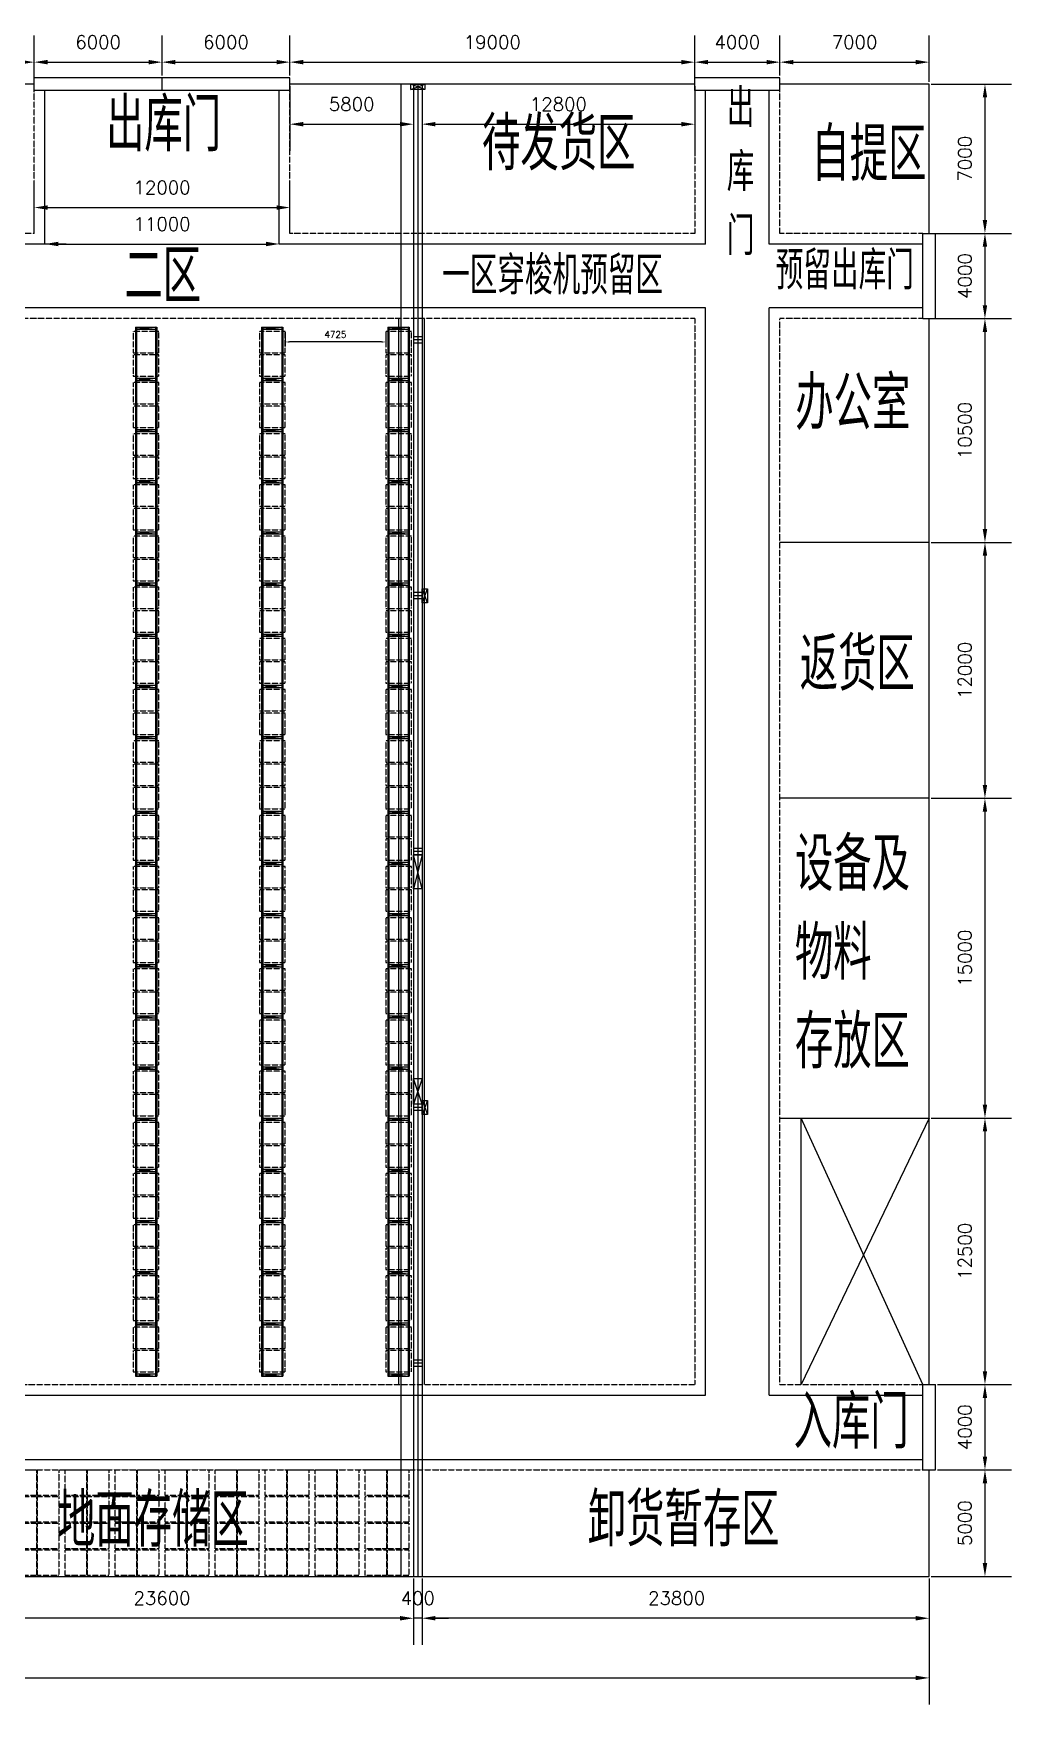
# Model space of a CAD drawing. Header units: millimetres. Extents: x 6622 to 532820, y 3370 to 359312.
# Drawn here: x 111822 to 157730, y 88980 to 167368 of the extents above; entities that cross this region are included whole.
import ezdxf

# ---------------------------------------------------------------- set-up
doc = ezdxf.new("R2010")
doc.units = ezdxf.units.MM
doc.linetypes.add('ACAD_ISO03W100', pattern=[30, 12, -18])
doc.styles.get("Standard").update_dxf_attribs({"font": 'txt', "bigfont": 'gbcbig.shx'})
doc.dimstyles.new('ISO-25', dxfattribs={"dimtxt": 625, "dimasz": 625, "dimexe": 1250, "dimexo": 100, "dimgap": 625, "dimtad": 1, "dimtxsty": 'Standard', "dimcen": 2.5, "dimadec": 0, "dimazin": 0, "dimtfac": 1, "dimtmove": 0, "dimatfit": 3, "dimfxl": 1, "dimarcsym": 0})
doc.dimstyles.new('副本 ISO-25', dxfattribs={"dimtxt": 300, "dimasz": 200, "dimexe": 200, "dimexo": 25, "dimgap": 200, "dimtad": 1, "dimtxsty": 'Standard', "dimcen": 2.5, "dimadec": 0, "dimazin": 0, "dimtfac": 1, "dimtmove": 0, "dimatfit": 3, "dimfxl": 1, "dimarcsym": 0})

# ---------------------------------------------------------------- blocks, each defined once
blk = doc.blocks.new('*D116')
at = {"color": 0, "lineweight": -2, "transparency": 16777216}
for p, q in [((112360, 157590), (112360, 158740)), ((123360, 157590), (123360, 158740)), ((112985, 157490), (122735, 157490))]:
    blk.add_line(p, q, dxfattribs=at)
at = {"color": 0, "transparency": 16777216}
for points in [[(112985, 157594), (112985, 157386), (112360, 157490)], [(122735, 157594), (122735, 157386), (123360, 157490)]]:
    blk.add_solid(points, dxfattribs=at)
at = {"layer": 'Defpoints', "color": 0, "transparency": 16777216}
for p in [(112360, 157490), (123360, 157490), (123360, 157490)]:
    blk.add_point(p, dxfattribs=at)
at = {"color": 0, "transparency": 16777216, "insert": (117860, 158428), "char_height": 625, "attachment_point": 5}
blk.add_mtext('11000', dxfattribs=at)
blk = doc.blocks.new('*D117')
at = {"color": 0, "lineweight": -2, "transparency": 16777216}
for p, q in [((111860, 158090), (111860, 160450)), ((123860, 158090), (123860, 160450)), ((112485, 159200), (123235, 159200))]:
    blk.add_line(p, q, dxfattribs=at)
at = {"color": 0, "transparency": 16777216}
for points in [[(112485, 159304), (112485, 159096), (111860, 159200)], [(123235, 159304), (123235, 159096), (123860, 159200)]]:
    blk.add_solid(points, dxfattribs=at)
at = {"layer": 'Defpoints', "color": 0, "transparency": 16777216}
for p in [(123860, 159200), (111860, 157990), (123860, 157990)]:
    blk.add_point(p, dxfattribs=at)
at = {"color": 0, "transparency": 16777216, "insert": (117860, 160138), "char_height": 625, "attachment_point": 5}
blk.add_mtext('12000', dxfattribs=at)
blk = doc.blocks.new('*D126')
at = {"color": 0, "lineweight": -2, "transparency": 16777216}
for p, q in [((106060, 165090), (106060, 167270)), ((111860, 165090), (111860, 167270)), ((106685, 166020), (111235, 166020))]:
    blk.add_line(p, q, dxfattribs=at)
at = {"color": 0, "transparency": 16777216}
for points in [[(106685, 166124), (106685, 165916), (106060, 166020)], [(111235, 166124), (111235, 165916), (111860, 166020)]]:
    blk.add_solid(points, dxfattribs=at)
at = {"layer": 'Defpoints', "color": 0, "transparency": 16777216}
for p in [(111860, 166020), (106060, 164990), (111860, 164990)]:
    blk.add_point(p, dxfattribs=at)
at = {"color": 0, "transparency": 16777216, "insert": (108960, 166958), "char_height": 625, "attachment_point": 5}
blk.add_mtext('5800', dxfattribs=at)
blk = doc.blocks.new('*D127')
at = {"color": 0, "lineweight": -2, "transparency": 16777216}
for p, q in [((111860, 165390), (111860, 167270)), ((117860, 165390), (117860, 167270)), ((112485, 166020), (117235, 166020))]:
    blk.add_line(p, q, dxfattribs=at)
at = {"color": 0, "transparency": 16777216}
for points in [[(112485, 166124), (112485, 165916), (111860, 166020)], [(117235, 166124), (117235, 165916), (117860, 166020)]]:
    blk.add_solid(points, dxfattribs=at)
at = {"layer": 'Defpoints', "color": 0, "transparency": 16777216}
for p in [(117860, 166020), (111860, 165290), (117860, 165290)]:
    blk.add_point(p, dxfattribs=at)
at = {"color": 0, "transparency": 16777216, "insert": (114860, 166958), "char_height": 625, "attachment_point": 5}
blk.add_mtext('6000', dxfattribs=at)
blk = doc.blocks.new('*D128')
at = {"color": 0, "lineweight": -2, "transparency": 16777216}
for p, q in [((117860, 165390), (117860, 167270)), ((123860, 165390), (123860, 167270)), ((118485, 166020), (123235, 166020))]:
    blk.add_line(p, q, dxfattribs=at)
at = {"color": 0, "transparency": 16777216}
for points in [[(118485, 166124), (118485, 165916), (117860, 166020)], [(123235, 166124), (123235, 165916), (123860, 166020)]]:
    blk.add_solid(points, dxfattribs=at)
at = {"layer": 'Defpoints', "color": 0, "transparency": 16777216}
for p in [(123860, 166020), (117860, 165290), (123860, 165290)]:
    blk.add_point(p, dxfattribs=at)
at = {"color": 0, "transparency": 16777216, "insert": (120860, 166958), "char_height": 625, "attachment_point": 5}
blk.add_mtext('6000', dxfattribs=at)
blk = doc.blocks.new('*D129')
at = {"color": 0, "lineweight": -2, "transparency": 16777216}
for p, q in [((123860, 165390), (123860, 167270)), ((142860, 165090), (142860, 167270)), ((124485, 166020), (142235, 166020))]:
    blk.add_line(p, q, dxfattribs=at)
at = {"color": 0, "transparency": 16777216}
for points in [[(124485, 166124), (124485, 165916), (123860, 166020)], [(142235, 166124), (142235, 165916), (142860, 166020)]]:
    blk.add_solid(points, dxfattribs=at)
at = {"layer": 'Defpoints', "color": 0, "transparency": 16777216}
for p in [(142860, 166020), (123860, 165290), (142860, 164990)]:
    blk.add_point(p, dxfattribs=at)
at = {"color": 0, "transparency": 16777216, "insert": (133360, 166958), "char_height": 625, "attachment_point": 5}
blk.add_mtext('19000', dxfattribs=at)
blk = doc.blocks.new('*D130')
at = {"color": 0, "lineweight": -2, "transparency": 16777216}
for p, q in [((123860, 164890), (123860, 161860)), ((129660, 164890), (129660, 161860)), ((124485, 163110), (129035, 163110))]:
    blk.add_line(p, q, dxfattribs=at)
at = {"color": 0, "transparency": 16777216}
for points in [[(124485, 163214), (124485, 163006), (123860, 163110)], [(129035, 163214), (129035, 163006), (129660, 163110)]]:
    blk.add_solid(points, dxfattribs=at)
at = {"layer": 'Defpoints', "color": 0, "transparency": 16777216}
for p in [(123860, 164990), (129660, 164990), (129660, 163110)]:
    blk.add_point(p, dxfattribs=at)
at = {"color": 0, "transparency": 16777216, "insert": (126760, 164048), "char_height": 625, "attachment_point": 5}
blk.add_mtext('5800', dxfattribs=at)
blk = doc.blocks.new('*D131')
at = {"color": 0, "lineweight": -2, "transparency": 16777216}
for p, q in [((130060, 164890), (130060, 161860)), ((142860, 164890), (142860, 161860)), ((130685, 163110), (142235, 163110))]:
    blk.add_line(p, q, dxfattribs=at)
at = {"color": 0, "transparency": 16777216}
for points in [[(130685, 163214), (130685, 163006), (130060, 163110)], [(142235, 163214), (142235, 163006), (142860, 163110)]]:
    blk.add_solid(points, dxfattribs=at)
at = {"layer": 'Defpoints', "color": 0, "transparency": 16777216}
for p in [(130060, 164990), (142860, 164990), (142860, 163110)]:
    blk.add_point(p, dxfattribs=at)
at = {"color": 0, "transparency": 16777216, "insert": (136460, 164048), "char_height": 625, "attachment_point": 5}
blk.add_mtext('12800', dxfattribs=at)
blk = doc.blocks.new('*D132')
at = {"color": 0, "lineweight": -2, "transparency": 16777216}
for p, q in [((142860, 165390), (142860, 167270)), ((146860, 165390), (146860, 167270)), ((143485, 166020), (146235, 166020))]:
    blk.add_line(p, q, dxfattribs=at)
at = {"color": 0, "transparency": 16777216}
for points in [[(143485, 166124), (143485, 165916), (142860, 166020)], [(146235, 166124), (146235, 165916), (146860, 166020)]]:
    blk.add_solid(points, dxfattribs=at)
at = {"layer": 'Defpoints', "color": 0, "transparency": 16777216}
for p in [(146860, 166020), (142860, 165290), (146860, 165290)]:
    blk.add_point(p, dxfattribs=at)
at = {"color": 0, "transparency": 16777216, "insert": (144860, 166958), "char_height": 625, "attachment_point": 5}
blk.add_mtext('4000', dxfattribs=at)
blk = doc.blocks.new('*D133')
at = {"color": 0, "lineweight": -2, "transparency": 16777216}
for p, q in [((146860, 165390), (146860, 167270)), ((153860, 165090), (153860, 167270)), ((147485, 166020), (153235, 166020))]:
    blk.add_line(p, q, dxfattribs=at)
at = {"color": 0, "transparency": 16777216}
for points in [[(147485, 166124), (147485, 165916), (146860, 166020)], [(153235, 166124), (153235, 165916), (153860, 166020)]]:
    blk.add_solid(points, dxfattribs=at)
at = {"layer": 'Defpoints', "color": 0, "transparency": 16777216}
for p in [(153860, 166020), (146860, 165290), (153860, 164990)]:
    blk.add_point(p, dxfattribs=at)
at = {"color": 0, "transparency": 16777216, "insert": (150360, 166958), "char_height": 625, "attachment_point": 5}
blk.add_mtext('7000', dxfattribs=at)
blk = doc.blocks.new('*D134')
at = {"color": 0, "lineweight": -2, "transparency": 16777216}
for p, q in [((153960, 164990), (157730, 164990)), ((156480, 164365), (156480, 158615)), ((153960, 157990), (157730, 157990))]:
    blk.add_line(p, q, dxfattribs=at)
at = {"color": 0, "transparency": 16777216}
for points in [[(156376, 164365), (156584, 164365), (156480, 164990)], [(156376, 158615), (156584, 158615), (156480, 157990)]]:
    blk.add_solid(points, dxfattribs=at)
at = {"layer": 'Defpoints', "color": 0, "transparency": 16777216}
for p in [(153860, 164990), (153860, 157990), (156480, 157990)]:
    blk.add_point(p, dxfattribs=at)
at = {"color": 0, "transparency": 16777216, "insert": (155542, 161490), "char_height": 625, "attachment_point": 5, "rotation": 90}
blk.add_mtext('7000', dxfattribs=at)
blk = doc.blocks.new('*D135')
at = {"color": 0, "lineweight": -2, "transparency": 16777216}
for p, q in [((154260, 157990), (157730, 157990)), ((156480, 157365), (156480, 154615)), ((154260, 153990), (157730, 153990))]:
    blk.add_line(p, q, dxfattribs=at)
at = {"color": 0, "transparency": 16777216}
for points in [[(156376, 157365), (156584, 157365), (156480, 157990)], [(156376, 154615), (156584, 154615), (156480, 153990)]]:
    blk.add_solid(points, dxfattribs=at)
at = {"layer": 'Defpoints', "color": 0, "transparency": 16777216}
for p in [(154160, 157990), (154160, 153990), (156480, 153990)]:
    blk.add_point(p, dxfattribs=at)
at = {"color": 0, "transparency": 16777216, "insert": (155542, 155990), "char_height": 625, "attachment_point": 5, "rotation": 90}
blk.add_mtext('4000', dxfattribs=at)
blk = doc.blocks.new('*D136')
at = {"color": 0, "lineweight": -2, "transparency": 16777216}
for p, q in [((153960, 153990), (157730, 153990)), ((156480, 153365), (156480, 144115)), ((153960, 143490), (157730, 143490))]:
    blk.add_line(p, q, dxfattribs=at)
at = {"color": 0, "transparency": 16777216}
for points in [[(156376, 153365), (156584, 153365), (156480, 153990)], [(156376, 144115), (156584, 144115), (156480, 143490)]]:
    blk.add_solid(points, dxfattribs=at)
at = {"layer": 'Defpoints', "color": 0, "transparency": 16777216}
for p in [(153860, 153990), (153860, 143490), (156480, 143490)]:
    blk.add_point(p, dxfattribs=at)
at = {"color": 0, "transparency": 16777216, "insert": (155542, 148740), "char_height": 625, "attachment_point": 5, "rotation": 90}
blk.add_mtext('10500', dxfattribs=at)
blk = doc.blocks.new('*D137')
at = {"color": 0, "lineweight": -2, "transparency": 16777216}
for p, q in [((153960, 143490), (157730, 143490)), ((156480, 142865), (156480, 132115)), ((153960, 131490), (157730, 131490))]:
    blk.add_line(p, q, dxfattribs=at)
at = {"color": 0, "transparency": 16777216}
for points in [[(156376, 142865), (156584, 142865), (156480, 143490)], [(156376, 132115), (156584, 132115), (156480, 131490)]]:
    blk.add_solid(points, dxfattribs=at)
at = {"layer": 'Defpoints', "color": 0, "transparency": 16777216}
for p in [(153860, 143490), (153860, 131490), (156480, 131490)]:
    blk.add_point(p, dxfattribs=at)
at = {"color": 0, "transparency": 16777216, "insert": (155542, 137490), "char_height": 625, "attachment_point": 5, "rotation": 90}
blk.add_mtext('12000', dxfattribs=at)
blk = doc.blocks.new('*D138')
at = {"color": 0, "lineweight": -2, "transparency": 16777216}
for p, q in [((153960, 131490), (157730, 131490)), ((156480, 130865), (156480, 117115)), ((153960, 116490), (157730, 116490))]:
    blk.add_line(p, q, dxfattribs=at)
at = {"color": 0, "transparency": 16777216}
for points in [[(156376, 130865), (156584, 130865), (156480, 131490)], [(156376, 117115), (156584, 117115), (156480, 116490)]]:
    blk.add_solid(points, dxfattribs=at)
at = {"layer": 'Defpoints', "color": 0, "transparency": 16777216}
for p in [(153860, 131490), (153860, 116490), (156480, 116490)]:
    blk.add_point(p, dxfattribs=at)
at = {"color": 0, "transparency": 16777216, "insert": (155542, 123990), "char_height": 625, "attachment_point": 5, "rotation": 90}
blk.add_mtext('15000', dxfattribs=at)
blk = doc.blocks.new('*D139')
at = {"color": 0, "lineweight": -2, "transparency": 16777216}
for p, q in [((153960, 116490), (157730, 116490)), ((156480, 115865), (156480, 104615)), ((154260, 103990), (157730, 103990))]:
    blk.add_line(p, q, dxfattribs=at)
at = {"color": 0, "transparency": 16777216}
for points in [[(156376, 115865), (156584, 115865), (156480, 116490)], [(156376, 104615), (156584, 104615), (156480, 103990)]]:
    blk.add_solid(points, dxfattribs=at)
at = {"layer": 'Defpoints', "color": 0, "transparency": 16777216}
for p in [(153860, 116490), (154160, 103990), (156480, 103990)]:
    blk.add_point(p, dxfattribs=at)
at = {"color": 0, "transparency": 16777216, "insert": (155542, 110240), "char_height": 625, "attachment_point": 5, "rotation": 90}
blk.add_mtext('12500', dxfattribs=at)
blk = doc.blocks.new('*D140')
at = {"color": 0, "lineweight": -2, "transparency": 16777216}
for p, q in [((154260, 103990), (157730, 103990)), ((156480, 103365), (156480, 100615)), ((154260, 99990), (157730, 99990))]:
    blk.add_line(p, q, dxfattribs=at)
at = {"color": 0, "transparency": 16777216}
for points in [[(156376, 103365), (156584, 103365), (156480, 103990)], [(156376, 100615), (156584, 100615), (156480, 99990)]]:
    blk.add_solid(points, dxfattribs=at)
at = {"layer": 'Defpoints', "color": 0, "transparency": 16777216}
for p in [(154160, 103990), (154160, 99990), (156480, 99990)]:
    blk.add_point(p, dxfattribs=at)
at = {"color": 0, "transparency": 16777216, "insert": (155542, 101990), "char_height": 625, "attachment_point": 5, "rotation": 90}
blk.add_mtext('4000', dxfattribs=at)
blk = doc.blocks.new('*D141')
at = {"color": 0, "lineweight": -2, "transparency": 16777216}
for p, q in [((154260, 99990), (157730, 99990)), ((156480, 99365), (156480, 95615)), ((153960, 94990), (157730, 94990))]:
    blk.add_line(p, q, dxfattribs=at)
at = {"color": 0, "transparency": 16777216}
for points in [[(156376, 99365), (156584, 99365), (156480, 99990)], [(156376, 95615), (156584, 95615), (156480, 94990)]]:
    blk.add_solid(points, dxfattribs=at)
at = {"layer": 'Defpoints', "color": 0, "transparency": 16777216}
for p in [(154160, 99990), (153860, 94990), (156480, 94990)]:
    blk.add_point(p, dxfattribs=at)
at = {"color": 0, "transparency": 16777216, "insert": (155542, 97490), "char_height": 625, "attachment_point": 5, "rotation": 90}
blk.add_mtext('5000', dxfattribs=at)
blk = doc.blocks.new('*D142')
at = {"color": 0, "lineweight": -2, "transparency": 16777216}
for p, q in [((130060, 94890), (130060, 91780)), ((153860, 94890), (153860, 91780)), ((153235, 93030), (130685, 93030))]:
    blk.add_line(p, q, dxfattribs=at)
at = {"color": 0, "transparency": 16777216}
for points in [[(130685, 93134), (130685, 92926), (130060, 93030)], [(153235, 93134), (153235, 92926), (153860, 93030)]]:
    blk.add_solid(points, dxfattribs=at)
at = {"layer": 'Defpoints', "color": 0, "transparency": 16777216}
for p in [(130060, 94990), (153860, 94990), (130060, 93030)]:
    blk.add_point(p, dxfattribs=at)
at = {"color": 0, "transparency": 16777216, "insert": (142010, 93968), "char_height": 625, "attachment_point": 5}
blk.add_mtext('23800', dxfattribs=at)
blk = doc.blocks.new('*D104')
at = {"color": 0, "lineweight": -2, "transparency": 16777216}
for p, q in [((129660, 94890), (129660, 91780)), ((130060, 94890), (130060, 91780)), ((129035, 93030), (128410, 93030)), ((130060, 93030), (129660, 93030)), ((130685, 93030), (131310, 93030))]:
    blk.add_line(p, q, dxfattribs=at)
at = {"color": 0, "transparency": 16777216}
for points in [[(129035, 93134), (129035, 92926), (129660, 93030)], [(130685, 93134), (130685, 92926), (130060, 93030)]]:
    blk.add_solid(points, dxfattribs=at)
at = {"layer": 'Defpoints', "color": 0, "transparency": 16777216}
for p in [(129660, 94990), (130060, 94990), (129660, 93030)]:
    blk.add_point(p, dxfattribs=at)
at = {"color": 0, "transparency": 16777216, "insert": (129860, 93968), "char_height": 625, "attachment_point": 5}
blk.add_mtext('400', dxfattribs=at)
blk = doc.blocks.new('*D105')
at = {"color": 0, "lineweight": -2, "transparency": 16777216}
for p, q in [((106060, 94890), (106060, 91780)), ((129660, 94890), (129660, 91780)), ((129035, 93030), (106685, 93030))]:
    blk.add_line(p, q, dxfattribs=at)
at = {"color": 0, "transparency": 16777216}
for points in [[(106685, 93134), (106685, 92926), (106060, 93030)], [(129035, 93134), (129035, 92926), (129660, 93030)]]:
    blk.add_solid(points, dxfattribs=at)
at = {"layer": 'Defpoints', "color": 0, "transparency": 16777216}
for p in [(106060, 94990), (129660, 94990), (106060, 93030)]:
    blk.add_point(p, dxfattribs=at)
at = {"color": 0, "transparency": 16777216, "insert": (117860, 93968), "char_height": 625, "attachment_point": 5}
blk.add_mtext('23600', dxfattribs=at)
blk = doc.blocks.new('*D147')
at = {"color": 0, "lineweight": -2, "transparency": 16777216}
for p, q in [((9860, 94890), (9860, 88980)), ((153860, 94890), (153860, 88980)), ((10485, 90230), (153235, 90230))]:
    blk.add_line(p, q, dxfattribs=at)
at = {"color": 0, "transparency": 16777216}
for points in [[(10485, 90334), (10485, 90126), (9860, 90230)], [(153235, 90334), (153235, 90126), (153860, 90230)]]:
    blk.add_solid(points, dxfattribs=at)
at = {"layer": 'Defpoints', "color": 0, "transparency": 16777216}
for p in [(9860, 94990), (153860, 94990), (153860, 90230)]:
    blk.add_point(p, dxfattribs=at)
at = {"color": 0, "transparency": 16777216, "insert": (81860, 91168), "char_height": 625, "attachment_point": 5}
blk.add_mtext('144000', dxfattribs=at)
blk = doc.blocks.new('地面托盘')
at = {"color": 3, "linetype": 'ACAD_ISO03W100'}
for points in [[(62730, -1440), (62730, -240), (63730, -240), (63730, -1440)], [(63775, -1440), (63775, -240), (64775, -240), (64775, -1440)], [(65075, -1440), (65075, -240), (66075, -240), (66075, -1440)], [(66120, -1440), (66120, -240), (67120, -240), (67120, -1440)], [(67420, -1440), (67420, -240), (68420, -240), (68420, -1440)], [(68465, -1440), (68465, -240), (69465, -240), (69465, -1440)], [(69765, -1440), (69765, -240), (70765, -240), (70765, -1440)], [(70810, -1440), (70810, -240), (71810, -240), (71810, -1440)], [(72110, -1440), (72110, -240), (73110, -240), (73110, -1440)], [(73155, -1440), (73155, -240), (74155, -240), (74155, -1440)], [(74455, -1440), (74455, -240), (75455, -240), (75455, -1440)], [(75500, -1440), (75500, -240), (76500, -240), (76500, -1440)], [(76800, -1440), (76800, -240), (77800, -240), (77800, -1440)], [(77845, -1440), (77845, -240), (78845, -240), (78845, -1440)], [(79145, -1440), (79145, -240), (80145, -240), (80145, -1440)], [(80190, -1440), (80190, -240), (81190, -240), (81190, -1440)], [(81490, -1440), (81490, -240), (82490, -240), (82490, -1440)], [(82535, -1440), (82535, -240), (83535, -240), (83535, -1440)], [(83835, -1440), (83835, -240), (84835, -240), (84835, -1440)], [(84880, -1440), (84880, -240), (85880, -240), (85880, -1440)], [(62730, -2690), (62730, -1490), (63730, -1490), (63730, -2690)], [(63775, -2690), (63775, -1490), (64775, -1490), (64775, -2690)], [(65075, -2690), (65075, -1490), (66075, -1490), (66075, -2690)], [(66120, -2690), (66120, -1490), (67120, -1490), (67120, -2690)], [(67420, -2690), (67420, -1490), (68420, -1490), (68420, -2690)], [(68465, -2690), (68465, -1490), (69465, -1490), (69465, -2690)], [(69765, -2690), (69765, -1490), (70765, -1490), (70765, -2690)], [(70810, -2690), (70810, -1490), (71810, -1490), (71810, -2690)], [(72110, -2690), (72110, -1490), (73110, -1490), (73110, -2690)], [(73155, -2690), (73155, -1490), (74155, -1490), (74155, -2690)], [(74455, -2690), (74455, -1490), (75455, -1490), (75455, -2690)], [(75500, -2690), (75500, -1490), (76500, -1490), (76500, -2690)], [(76800, -2690), (76800, -1490), (77800, -1490), (77800, -2690)], [(77845, -2690), (77845, -1490), (78845, -1490), (78845, -2690)], [(79145, -2690), (79145, -1490), (80145, -1490), (80145, -2690)], [(80190, -2690), (80190, -1490), (81190, -1490), (81190, -2690)], [(81490, -2690), (81490, -1490), (82490, -1490), (82490, -2690)], [(82535, -2690), (82535, -1490), (83535, -1490), (83535, -2690)], [(83835, -2690), (83835, -1490), (84835, -1490), (84835, -2690)], [(84880, -2690), (84880, -1490), (85880, -1490), (85880, -2690)], [(62730, -3940), (62730, -2740), (63730, -2740), (63730, -3940)], [(63775, -3940), (63775, -2740), (64775, -2740), (64775, -3940)], [(65075, -3940), (65075, -2740), (66075, -2740), (66075, -3940)], [(66120, -3940), (66120, -2740), (67120, -2740), (67120, -3940)], [(67420, -3940), (67420, -2740), (68420, -2740), (68420, -3940)], [(68465, -3940), (68465, -2740), (69465, -2740), (69465, -3940)], [(69765, -3940), (69765, -2740), (70765, -2740), (70765, -3940)], [(70810, -3940), (70810, -2740), (71810, -2740), (71810, -3940)], [(72110, -3940), (72110, -2740), (73110, -2740), (73110, -3940)], [(73155, -3940), (73155, -2740), (74155, -2740), (74155, -3940)], [(74455, -3940), (74455, -2740), (75455, -2740), (75455, -3940)], [(75500, -3940), (75500, -2740), (76500, -2740), (76500, -3940)], [(76800, -3940), (76800, -2740), (77800, -2740), (77800, -3940)], [(77845, -3940), (77845, -2740), (78845, -2740), (78845, -3940)], [(79145, -3940), (79145, -2740), (80145, -2740), (80145, -3940)], [(80190, -3940), (80190, -2740), (81190, -2740), (81190, -3940)], [(81490, -3940), (81490, -2740), (82490, -2740), (82490, -3940)], [(82535, -3940), (82535, -2740), (83535, -2740), (83535, -3940)], [(83835, -3940), (83835, -2740), (84835, -2740), (84835, -3940)], [(84880, -3940), (84880, -2740), (85880, -2740), (85880, -3940)], [(62730, -5190), (62730, -3990), (63730, -3990), (63730, -5190)], [(63775, -5190), (63775, -3990), (64775, -3990), (64775, -5190)], [(65075, -5190), (65075, -3990), (66075, -3990), (66075, -5190)], [(66120, -5190), (66120, -3990), (67120, -3990), (67120, -5190)], [(67420, -5190), (67420, -3990), (68420, -3990), (68420, -5190)], [(68465, -5190), (68465, -3990), (69465, -3990), (69465, -5190)], [(69765, -5190), (69765, -3990), (70765, -3990), (70765, -5190)], [(70810, -5190), (70810, -3990), (71810, -3990), (71810, -5190)], [(72110, -5190), (72110, -3990), (73110, -3990), (73110, -5190)], [(73155, -5190), (73155, -3990), (74155, -3990), (74155, -5190)], [(74455, -5190), (74455, -3990), (75455, -3990), (75455, -5190)], [(75500, -5190), (75500, -3990), (76500, -3990), (76500, -5190)], [(76800, -5190), (76800, -3990), (77800, -3990), (77800, -5190)], [(77845, -5190), (77845, -3990), (78845, -3990), (78845, -5190)], [(79145, -5190), (79145, -3990), (80145, -3990), (80145, -5190)], [(80190, -5190), (80190, -3990), (81190, -3990), (81190, -5190)], [(81490, -5190), (81490, -3990), (82490, -3990), (82490, -5190)], [(82535, -5190), (82535, -3990), (83535, -3990), (83535, -5190)], [(83835, -5190), (83835, -3990), (84835, -3990), (84835, -5190)], [(84880, -5190), (84880, -3990), (85880, -3990), (85880, -5190)]]:
    blk.add_lwpolyline(points, close=True, dxfattribs=at)
blk = doc.blocks.new('货架')
at = {"color": 6}
for p, q in [((213640, 135175), (214640, 135175)), ((213640, 135175), (213640, 115875)), ((213640, 135075), (214640, 135075)), ((213690, 135175), (213690, 115875)), ((213690, 135175), (214590, 135075)), ((214590, 135175), (213690, 135075)), ((214590, 135175), (214590, 115875)), ((214640, 135175), (214640, 115875)), ((213640, 132775), (214640, 132775)), ((213640, 132675), (214640, 132675)), ((213690, 132775), (214590, 132675)), ((214590, 132775), (213690, 132675)), ((213640, 130375), (214640, 130375)), ((213640, 130275), (214640, 130275)), ((213690, 130375), (214590, 130275)), ((214590, 130375), (213690, 130275)), ((213640, 127975), (214640, 127975)), ((213640, 127875), (214640, 127875)), ((213690, 127975), (214590, 127875)), ((214590, 127975), (213690, 127875)), ((213640, 125575), (214640, 125575)), ((213640, 125475), (214640, 125475)), ((213690, 125575), (214590, 125475)), ((214590, 125575), (213690, 125475)), ((213640, 123175), (214640, 123175)), ((213640, 123075), (214640, 123075)), ((213690, 123175), (214590, 123075)), ((214590, 123175), (213690, 123075)), ((213640, 120775), (214640, 120775)), ((213690, 120775), (214590, 120675)), ((214590, 120775), (213690, 120675)), ((213640, 120675), (214640, 120675)), ((213640, 118375), (214640, 118375)), ((213690, 118375), (214590, 118275)), ((214590, 118375), (213690, 118275)), ((213640, 118275), (214640, 118275)), ((213640, 112475), (213640, 85975)), ((213690, 112475), (213690, 85975)), ((214590, 112475), (214590, 85975)), ((214640, 112475), (214640, 85975)), ((213640, 110075), (214640, 110075)), ((213640, 109975), (214640, 109975)), ((213690, 110075), (214590, 109975)), ((214590, 110075), (213690, 109975)), ((213640, 107675), (214640, 107675)), ((213640, 107575), (214640, 107575)), ((213690, 107675), (214590, 107575)), ((214590, 107675), (213690, 107575)), ((213640, 105275), (214640, 105275)), ((213640, 105175), (214640, 105175)), ((213690, 105275), (214590, 105175)), ((214590, 105275), (213690, 105175)), ((213640, 102875), (214640, 102875)), ((213640, 102775), (214640, 102775)), ((213690, 102875), (214590, 102775)), ((214590, 102875), (213690, 102775)), ((213640, 100475), (214640, 100475)), ((213640, 100375), (214640, 100375)), ((213690, 100475), (214590, 100375)), ((214590, 100475), (213690, 100375)), ((213640, 98075), (214640, 98075)), ((213690, 98075), (214590, 97975)), ((214590, 98075), (213690, 97975)), ((213640, 97975), (214640, 97975)), ((213640, 95675), (214640, 95675)), ((213690, 95675), (214590, 95575)), ((214590, 95675), (213690, 95575)), ((213640, 95575), (214640, 95575)), ((213640, 93275), (214640, 93275)), ((213640, 93175), (214640, 93175)), ((213690, 93275), (214590, 93175)), ((214590, 93275), (213690, 93175)), ((213640, 90875), (214640, 90875)), ((213640, 90775), (214640, 90775)), ((213690, 90875), (214590, 90775)), ((214590, 90875), (213690, 90775)), ((213640, 88475), (214640, 88475)), ((213640, 88375), (214640, 88375)), ((213690, 88475), (214590, 88375)), ((214590, 88475), (213690, 88375)), ((213640, 86075), (214640, 86075)), ((213640, 85975), (214640, 85975)), ((213690, 86075), (214590, 85975)), ((214590, 86075), (213690, 85975))]:
    blk.add_line(p, q, dxfattribs=at)
at = {"color": 5}
for p, q in [((213640, 115975), (214640, 115975)), ((213640, 115875), (214640, 115875)), ((213640, 115875), (213640, 112475)), ((213690, 115975), (214590, 115875)), ((214590, 115975), (213690, 115875)), ((213690, 115875), (213690, 112475)), ((214590, 115875), (214590, 112475)), ((214640, 115875), (214640, 112475)), ((213640, 112475), (214640, 112475)), ((213640, 112375), (214640, 112375)), ((213690, 112475), (214590, 112375)), ((214590, 112475), (213690, 112375))]:
    blk.add_line(p, q, dxfattribs=at)
at = {"color": 3, "linetype": 'ACAD_ISO03W100'}
for points in [[(213540, 134975), (213540, 133975), (214740, 133975), (214740, 134975)], [(213540, 133875), (213540, 132875), (214740, 132875), (214740, 133875)], [(213540, 132575), (213540, 131575), (214740, 131575), (214740, 132575)], [(213540, 131475), (213540, 130475), (214740, 130475), (214740, 131475)], [(213540, 130175), (213540, 129175), (214740, 129175), (214740, 130175)], [(213540, 129075), (213540, 128075), (214740, 128075), (214740, 129075)], [(213540, 127775), (213540, 126775), (214740, 126775), (214740, 127775)], [(213540, 126675), (213540, 125675), (214740, 125675), (214740, 126675)], [(213540, 125375), (213540, 124375), (214740, 124375), (214740, 125375)], [(213540, 124275), (213540, 123275), (214740, 123275), (214740, 124275)], [(213540, 122975), (213540, 121975), (214740, 121975), (214740, 122975)], [(213540, 121875), (213540, 120875), (214740, 120875), (214740, 121875)], [(213540, 120575), (213540, 119575), (214740, 119575), (214740, 120575)], [(213540, 119475), (213540, 118475), (214740, 118475), (214740, 119475)], [(213540, 118175), (213540, 117175), (214740, 117175), (214740, 118175)], [(213540, 117075), (213540, 116075), (214740, 116075), (214740, 117075)], [(213540, 115775), (213540, 114775), (214740, 114775), (214740, 115775)], [(213540, 114675), (213540, 113675), (214740, 113675), (214740, 114675)], [(213540, 113575), (213540, 112575), (214740, 112575), (214740, 113575)], [(213540, 112275), (213540, 111275), (214740, 111275), (214740, 112275)], [(213540, 111175), (213540, 110175), (214740, 110175), (214740, 111175)], [(213540, 109875), (213540, 108875), (214740, 108875), (214740, 109875)], [(213540, 108775), (213540, 107775), (214740, 107775), (214740, 108775)], [(213540, 107475), (213540, 106475), (214740, 106475), (214740, 107475)], [(213540, 106375), (213540, 105375), (214740, 105375), (214740, 106375)], [(213540, 105075), (213540, 104075), (214740, 104075), (214740, 105075)], [(213540, 103975), (213540, 102975), (214740, 102975), (214740, 103975)], [(213540, 102675), (213540, 101675), (214740, 101675), (214740, 102675)], [(213540, 101575), (213540, 100575), (214740, 100575), (214740, 101575)], [(213540, 100275), (213540, 99275), (214740, 99275), (214740, 100275)], [(213540, 99175), (213540, 98175), (214740, 98175), (214740, 99175)], [(213540, 97875), (213540, 96875), (214740, 96875), (214740, 97875)], [(213540, 96775), (213540, 95775), (214740, 95775), (214740, 96775)], [(213540, 95475), (213540, 94475), (214740, 94475), (214740, 95475)], [(213540, 94375), (213540, 93375), (214740, 93375), (214740, 94375)], [(213540, 93075), (213540, 92075), (214740, 92075), (214740, 93075)], [(213540, 91975), (213540, 90975), (214740, 90975), (214740, 91975)], [(213540, 90675), (213540, 89675), (214740, 89675), (214740, 90675)], [(213540, 89575), (213540, 88575), (214740, 88575), (214740, 89575)], [(213540, 88275), (213540, 87275), (214740, 87275), (214740, 88275)], [(213540, 87175), (213540, 86175), (214740, 86175), (214740, 87175)]]:
    blk.add_lwpolyline(points, close=True, dxfattribs=at)
blk = doc.blocks.new('*D112')
at = {"color": 0, "lineweight": -2, "transparency": 16777216}
for p, q in [((123635, 153365), (123635, 152695)), ((128160, 152895), (123835, 152895)), ((128360, 153365), (128360, 152695))]:
    blk.add_line(p, q, dxfattribs=at)
at = {"color": 0, "transparency": 16777216}
for points in [[(123835, 152928), (123835, 152862), (123635, 152895)], [(128160, 152928), (128160, 152862), (128360, 152895)]]:
    blk.add_solid(points, dxfattribs=at)
at = {"layer": 'Defpoints', "color": 0, "transparency": 16777216}
for p in [(123635, 153390), (123635, 152895), (128360, 153390)]:
    blk.add_point(p, dxfattribs=at)
at = {"color": 0, "transparency": 16777216, "insert": (125998, 153245), "char_height": 300, "attachment_point": 5}
blk.add_mtext('4725', dxfattribs=at)

msp = doc.modelspace()

# ---------------------------------------------------------------- linework, layer by layer
for p, q in [((111860, 164990), (104859.998, 164990)), ((111860, 164690), (111860, 165290)), ((123860, 165290), (111860, 165290)), ((123860, 164690), (111860, 164690)), ((112360, 157490), (112360, 164690)), ((117860, 164690), (117860, 165290)), ((123360, 157490), (123360, 164690)), ((123860, 164690), (123860, 165290)), ((142860, 164990), (123860, 164990)), ((142860, 164690), (142860, 165290)), ((146860, 165290), (142860, 165290)), ((146860, 164690), (142860, 164690)), ((143360, 157490), (143360, 164690)), ((146360, 157490), (146360, 164690)), ((146860, 164690), (146860, 165290)), ((153860, 164990), (146860, 164990)), ((153860, 157990), (153860, 164990)), ((153560, 157990), (154160, 157990)), ((153560, 153990), (153560, 157990)), ((154160, 153990), (154160, 157990)), ((113360, 157490), (104359.998, 157490)), ((143360, 157490), (123360, 157490)), ((153560, 157490), (146360, 157490)), ((143360, 154490), (13360, 154490)), ((143360, 103490), (143360, 154490)), ((146360, 103490), (146360, 154490)), ((153560, 154490), (146360, 154490)), ((153560, 153990), (154160, 153990)), ((153860, 103990), (153860, 153990)), ((146860, 116490), (153860, 116490)), ((153860, 116490), (147860, 103990)), ((153560, 103990), (147860, 116490)), ((13360, 103490), (143360, 103490)), ((146360, 103490), (153560, 103490)), ((153560, 103990), (154160, 103990)), ((153560, 99990), (153560, 103990)), ((154160, 99990), (154160, 103990)), ((13360, 100482.819), (153560, 100482.819)), ((153560, 99990), (154160, 99990)), ((153860, 94990), (153860, 99990)), ((9860, 94990), (153860, 94990))]:
    msp.add_line(p, q)
at = {"color": 2, "linetype": 'ACAD_ISO03W100'}
for p, q in [((111860, 157990), (111860, 164690)), ((123860, 157990), (123860, 164690)), ((142860, 164690), (142860, 157990)), ((146860, 157990), (146860, 164690)), ((111860, 157990), (104859.998, 157990)), ((142860, 157990), (123860, 157990)), ((153560, 157990), (146860, 157990)), ((142860, 153990), (13860, 153990)), ((142860, 153990), (142860, 103990)), ((153560, 153990), (146860, 153990)), ((146860, 103990), (146860, 153990)), ((13860, 103990), (142860, 103990)), ((146860, 103990), (153560, 103990)), ((13860, 99990), (153560, 99990))]:
    msp.add_line(p, q, dxfattribs=at)
at = {"color": 1}
msp.add_line((129060, 164990), (129060, 94990), dxfattribs=at)
at = {"color": 0}
for p, q in [((130185, 164740), (129535, 164990)), ((129535, 164740), (130185, 164990)), ((153860, 143490), (146860, 143490)), ((130310, 140665), (130060, 141315)), ((130060, 140665), (130310, 141315)), ((153860, 131490), (146860, 131490)), ((130060, 128840), (129660, 127240)), ((130060, 127240), (129660, 128840)), ((130060, 118340), (129660, 117140)), ((130060, 117140), (129660, 118340)), ((130060, 117315), (130310, 116665)), ((130310, 117315), (130060, 116665)), ((147860, 103990), (147860, 116490))]:
    msp.add_line(p, q, dxfattribs=at)
at = {"color": 4}
for p, q in [((129660, 164990), (129660, 94990)), ((129860, 164990), (129860, 94990)), ((130060, 164990), (130060, 94990)), ((130060, 153140), (129660, 153140)), ((130060, 152990), (129660, 152990)), ((130060, 152840), (129660, 152840)), ((130060, 141140), (129660, 141140)), ((130060, 140990), (129660, 140990)), ((130060, 140840), (129660, 140840)), ((130060, 129140), (129660, 129140)), ((130060, 128990), (129660, 128990)), ((130060, 128840), (129660, 128840)), ((130060, 117140), (129660, 117140)), ((130060, 116990), (129660, 116990)), ((130060, 116840), (129660, 116840)), ((130060, 105140), (129660, 105140)), ((130060, 104990), (129660, 104990)), ((130060, 104840), (129660, 104840))]:
    msp.add_line(p, q, dxfattribs=at)
at = {"color": 2}
for p, q in [((128960, 153990), (128960, 103990)), ((130160, 153990), (130160, 103990))]:
    msp.add_line(p, q, dxfattribs=at)
at = {"color": 0}
for points in [[(129535, 164990), (130185, 164990), (130185, 164740), (129535, 164740)], [(130060, 141315), (130310, 141315), (130310, 140665), (130060, 140665)], [(129660, 128840), (130060, 128840), (130060, 127240), (129660, 127240)], [(129660, 118340), (130060, 118340), (130060, 117140), (129660, 117140)], [(130060, 117315), (130310, 117315), (130310, 116665), (130060, 116665)]]:
    msp.add_lwpolyline(points, close=True, dxfattribs=at)

# ---------------------------------------------------------------- block references
for name, p in [('货架', (-97030, 18415)), ('货架', (-91105, 18415)), ('货架', (-85180, 18415)), ('地面托盘', (43555, 100230))]:
    msp.add_blockref(name, p, dxfattribs=at)

# ---------------------------------------------------------------- texts
at = {"color": 0, "attachment_point": 1}
for s, insert, char_height, width in [('出\\P库\\P门', (144363.166, 164769.063), 1800, 1659.08494), ('出库门', (115230.746, 164335.184), 2500, 7700.04118), ('待发货区', (132876.549, 163447.223), 2500, 7700.04118), ('自提区', (148336.088, 162946.648), 2500, 7700.04118), ('二区', (116090.477, 157230.192), 2500, 4268.9301), ('一区穿梭机预留区', (131006.059, 156920.553), 1800, 10552.2165), ('预留出库门', (146662.97, 157156.649), 1800, 7240.5432), ('办公室', (147576.871, 151276.655), 2500, 7700.04118), ('返货区', (147786.862, 139032.444), 2500, 7700.04118), ('设备及\\P物料\\P存放区', (147559.212, 129654.794), 2500, 7700.04118), ('入库门', (147499.098, 103488.618), 2500, 6217.35673), ('地面存储区', (112933.539, 98879.189), 2500, 9090.33867), ('卸货暂存区', (137838.09, 98901.517), 2500, 10570.13799)]:
    msp.add_mtext(s, dxfattribs=dict(at, insert=insert, char_height=char_height, width=width))

# ---------------------------------------------------------------- dimensions: what is measured, and where the dimension line sits
at = {"color": 0}
for base, p1, p2, dimstyle, picture, middle in [((111860, 166020), (106060, 164990), (111860, 164990), 'ISO-25', '*D126', (108960, 166957.5)), ((117860, 166020), (111860, 165290), (117860, 165290), 'ISO-25', '*D127', (114860, 166957.5)), ((123860, 166020), (117860, 165290), (123860, 165290), 'ISO-25', '*D128', (120860, 166957.5)), ((142860, 166020), (123860, 165290), (142860, 164990), 'ISO-25', '*D129', (133360, 166957.5)), ((146860, 166020), (142860, 165290), (146860, 165290), 'ISO-25', '*D132', (144860, 166957.5)), ((153860, 166020), (146860, 165290), (153860, 164990), 'ISO-25', '*D133', (150360, 166957.5)), ((129660, 163110), (123860, 164990), (129660, 164990), 'ISO-25', '*D130', (126760, 164047.5)), ((142860, 163110), (130060, 164990), (142860, 164990), 'ISO-25', '*D131', (136460, 164047.5)), ((123860, 159200), (111860, 157990), (123860, 157990), 'ISO-25', '*D117', (117860, 160137.5)), ((123360, 157490), (112360, 157490), (123360, 157490), 'ISO-25', '*D116', (117860, 158427.5)), ((123635, 152895), (128360, 153390), (123635, 153390), '副本 ISO-25', '*D112', (125997.5, 153245)), ((153860, 90230), (9860, 94990), (153860, 94990), 'ISO-25', '*D147', (81860, 91167.5))]:
    dim = msp.add_linear_dim(base=base, p1=p1, p2=p2, dimstyle=dimstyle, dxfattribs=at)
    dim.commit()
    dim.dimension.update_dxf_attribs({"geometry": picture, "text_midpoint": middle})
dim = msp.add_linear_dim(base=(156480, 157990), p1=(153860, 164990), p2=(153860, 157990), angle=90, dimstyle='ISO-25', dxfattribs=at)
dim.commit()
dim.dimension.update_dxf_attribs({"geometry": '*D134', "text_midpoint": (156480, 161490), "dimtype": 160})
for base, p1, p2, picture, middle in [((156480, 153990), (154160, 157990), (154160, 153990), '*D135', (155542.5, 155990)), ((156480, 143490), (153860, 153990), (153860, 143490), '*D136', (155542.5, 148740)), ((156480, 131490), (153860, 143490), (153860, 131490), '*D137', (155542.5, 137490)), ((156480, 116490), (153860, 131490), (153860, 116490), '*D138', (155542.5, 123990)), ((156480, 103990), (153860, 116490), (154160, 103990), '*D139', (155542.5, 110240)), ((156480, 99990), (154160, 103990), (154160, 99990), '*D140', (155542.5, 101990)), ((156480, 94990), (154160, 99990), (153860, 94990), '*D141', (155542.5, 97490))]:
    dim = msp.add_linear_dim(base=base, p1=p1, p2=p2, angle=90, dimstyle='ISO-25', dxfattribs=at)
    dim.commit()
    dim.dimension.update_dxf_attribs({"geometry": picture, "text_midpoint": middle})
for base, p1, p2, picture, middle in [((106060, 93030), (129660, 94990), (106060, 94990), '*D105', (117860, 93030)), ((129660, 93030), (130060, 94990), (129660, 94990), '*D104', (129860, 93030)), ((130060, 93030), (153860, 94990), (130060, 94990), '*D142', (142010, 93030))]:
    dim = msp.add_linear_dim(base=base, p1=p1, p2=p2, dimstyle='ISO-25', dxfattribs=at)
    dim.commit()
    dim.dimension.update_dxf_attribs({"geometry": picture, "text_midpoint": middle, "dimtype": 160})

doc.saveas('drawing.dxf')
